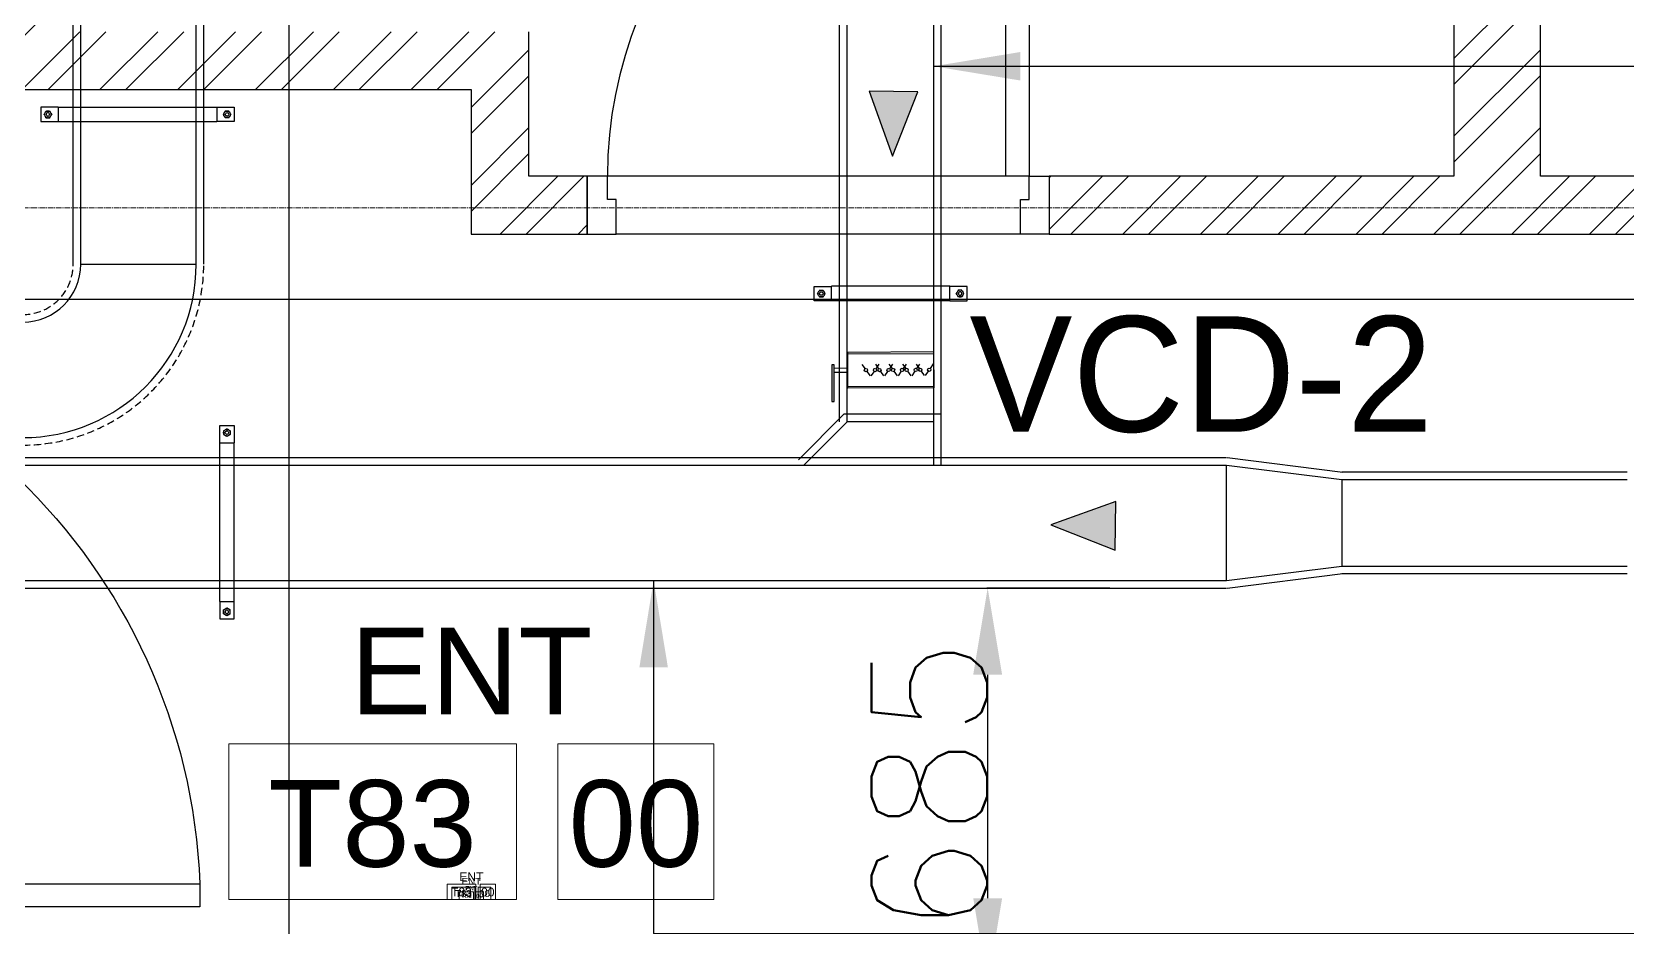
# Model space of a CAD drawing. Header units: millimetres. Extents: x -9226 to 166212, y -13 to 97274.
# Drawn here: x 40588 to 43350, y 57980 to 59530 of the extents above; entities that cross this region are included whole.
import ezdxf
from ezdxf.enums import TextEntityAlignment as Align

# ---------------------------------------------------------------- set-up
doc = ezdxf.new("R2010")
doc.units = ezdxf.units.MM
for name, pattern in [('01-AT-PLA Floor Plans$0$DASHED', [19.05, 12.7, -6.35]), ('23491-A-XR-GRID$0$23288-XR-Unit GRIDS$0$CENTER2', [28.575, 19.05, -3.175, 3.175, -3.175]), ('HIDDEN', [9.525, 6.35, -3.175])]:
    doc.linetypes.add(name, pattern=pattern)
doc.layers.get('0').update_dxf_attribs({"color": 8})
doc.layers.get('Defpoints').update_dxf_attribs({"color": 8})
for name, color, linetype in [('-EAD', 30, 'Continuous'), ('1.INS', 8, 'Continuous'), ('1.support 2', 7, 'Continuous'), ('EAD', 30, 'Continuous'), ('ETA-AC-SUPPORT', 25, 'Continuous'), ('FAD', 3, 'Continuous'), ('IZ-AC-VCD', 4, 'Continuous'), ('VCD SHE', 7, 'Continuous')]:
    doc.layers.add(name, color=color, linetype=linetype)
for name, color, linetype, lineweight in [('1.XREF', 8, 'Continuous', 9), ('23491-A-XR-GRID$0$G-ANNO-GRID', 8, '23491-A-XR-GRID$0$23288-XR-Unit GRIDS$0$CENTER2', 0), ('23491-XR-AR-2ND FLOOR PLAN$0$23491-XR-AR-2ND FLOOR PLAN$0$23491-XR-AR-TYP-FLOOR$0$Zone-6_30May22$0$TYP$0$2B+G+19+R Typical Floor$0$A-DOOR', 8, 'Continuous', 25), ('23491-XR-AR-2ND FLOOR PLAN$0$23491-XR-AR-2ND FLOOR PLAN$0$A-WALL', 8, 'Continuous', 30), ('23491-XR-AR-2ND FLOOR PLAN$0$23491-XR-AR-TYP-FLOOR$0$Zone-6_30May22$0$TYP$0$2B+G+19+R Typical Floor$0$A-DOOR', 8, 'Continuous', 25), ('23491-XR-AR-2ND FLOOR PLAN$0$A-FLOR-IDEN', 8, 'Continuous', 9), ('23491-XR-AR-2ND FLOOR PLAN$0$A-FLOR-IDEN @ 10', 8, 'Continuous', 9), ('23491-XR-AR-2ND FLOOR PLAN$0$A-FLOR-IDEN @ 100', 8, 'Continuous', 9), ('23491-XR-AR-2ND FLOOR PLAN$0$A-FLOR-IDEN @ 5', 8, 'Continuous', 9), ('23491-XR-AR-2ND FLOOR PLAN$0$A-FLOR-IDEN @ 8', 8, 'Continuous', 9), ('23491-XR-AR-2ND FLOOR PLAN$0$A-WALL-PATT', 8, 'Continuous', 5), ('A-ANNO-DIMS', 8, 'Continuous', 9)]:
    doc.layers.add(name, color=color, linetype=linetype, lineweight=lineweight)
doc.styles.add('23491-XR-AR-2ND FLOOR PLAN$0$SDC-TEXT_4_2', font='arial.ttf')
doc.styles.add('ROMANS', font='isocp.shx', dxfattribs={"width": 0.8})
doc.styles.add('SDC-TEXT-ARB', font='sdc-arb.shx', dxfattribs={"height": 0.5})
doc.styles.get("Standard").update_dxf_attribs({"font": 'romans.shx', "height": 200})
doc.dimstyles.new('ISO-25', dxfattribs={"dimtxt": 200, "dimasz": 150, "dimexe": 1.25, "dimexo": 0.625, "dimgap": 1, "dimtad": 1, "dimtoh": 1, "dimdec": 0, "dimrnd": 5, "dimtxsty": 'Standard', "dimcen": 2.5, "dimclrd": 256, "dimclre": 256, "dimclrt": 7, "dimadec": 0, "dimazin": 0, "dimtfac": 1, "dimtdec": 0, "dimtix": 1, "dimtmove": 2, "dimatfit": 3, "dimfxl": 1, "dimarcsym": 1})
doc.dimstyles.new('JSE', dxfattribs={"dimtxt": 50, "dimasz": 150, "dimexe": 0.18, "dimexo": 0.0625, "dimgap": 50, "dimtad": 0, "dimdec": 0, "dimrnd": 5, "dimzin": 0, "dimdsep": 46, "dimtxsty": 'ROMANS', "dimcen": 0.09, "dimclrd": 7, "dimclre": 7, "dimclrt": 7, "dimadec": 0, "dimazin": 0, "dimtfac": 1, "dimtdec": 0, "dimtofl": 0, "dimtmove": 0, "dimatfit": 3, "dimfxl": 1, "dimtolj": 1, "dimtzin": 0, "dimarcsym": 1})

# ---------------------------------------------------------------- blocks, each defined once
blk = doc.blocks.new('*U539')
at = {"layer": '23491-XR-AR-2ND FLOOR PLAN$0$23491-XR-AR-TYP-FLOOR$0$Zone-6_30May22$0$TYP$0$2B+G+19+R Typical Floor$0$A-DOOR', "color": 8}
for p, q in [((1.065, 0), (0.035, 0)), ((1.05, -0.2), (0.05, -0.2))]:
    blk.add_line(p, q, dxfattribs=at)
blk.add_lwpolyline([(0.075, 0), (0.075, 1.0292), (0.035, 1.0292), (0.035, 0)], close=True, dxfattribs=at)
for points in [[(0.035, 0), (0, 0), (0, -0.2), (0.05, -0.2), (0.05, -0.04), (0.035, -0.04), (0.035, 0)], [(1.065, 0), (1.1, 0), (1.1, -0.2), (1.05, -0.2), (1.05, -0.04), (1.065, -0.04), (1.065, 0)]]:
    blk.add_lwpolyline(points, dxfattribs=at)
blk.add_arc((0.035, 0), 1.03, 0, 87.7744, dxfattribs=at)
blk = doc.blocks.new('*U507')
at = {"color": 8, "linetype": 'ByBlock'}
for points in [[(1.3, 0), (-7, 0), (-7, 4.5), (1.3, 4.5)], [(2.5, 0), (7, 0), (7, 4.5), (2.5, 4.5)]]:
    blk.add_lwpolyline(points, close=True, dxfattribs=at)
at = {"color": 8, "linetype": 'ByBlock', "style": '23491-XR-AR-2ND FLOOR PLAN$0$SDC-TEXT_4_2'}
for tag, p in [('ROOM-NAME-2', (0, 9.95)), ('ROOM-NAME-1', (0, 6.6)), ('ROOM-NO.', (-2.85, 2.2)), ('ROOM-FINISH', (4.75, 2.2))]:
    blk.add_attdef(tag, text='', height=2.5, dxfattribs=at).set_placement(p, align=Align.MIDDLE_CENTER)
blk = doc.blocks.new('*U770')
at = {"layer": '23491-XR-AR-2ND FLOOR PLAN$0$A-FLOR-IDEN @ 10', "color": 8}
ref = blk.add_blockref('*U507', (41349.1, 58027.5), dxfattribs=dict(at, xscale=5.999999999999999, yscale=5.999999999999999, zscale=5.999999999999999))
ref.add_attrib('ROOM-NO.', 'T83', dxfattribs={"layer": '0', "color": 0, "linetype": 'ByBlock', "height": 15, "style": '23491-XR-AR-2ND FLOOR PLAN$0$SDC-TEXT_4_2'}).set_placement((41332, 58040.7), align=Align.MIDDLE_CENTER)
ref.add_attrib('ROOM-FINISH', '00', dxfattribs={"layer": '0', "color": 0, "linetype": 'ByBlock', "height": 15, "style": '23491-XR-AR-2ND FLOOR PLAN$0$SDC-TEXT_4_2'}).set_placement((41377.6, 58040.7), align=Align.MIDDLE_CENTER)
ref.add_attrib('ROOM-NAME-1', 'ENT', dxfattribs={"layer": '0', "color": 0, "linetype": 'ByBlock', "height": 15, "style": '23491-XR-AR-2ND FLOOR PLAN$0$SDC-TEXT_4_2'}).set_placement((41349.1, 58067.1), align=Align.MIDDLE_CENTER)
at = {"layer": '23491-XR-AR-2ND FLOOR PLAN$0$A-FLOR-IDEN @ 100', "color": 8}
ref = blk.add_blockref('*U507', (41349.1, 58027.5), dxfattribs=dict(at, xscale=60, yscale=60, zscale=60))
ref.add_attrib('ROOM-NO.', 'T83', dxfattribs={"layer": '0', "color": 0, "linetype": 'ByBlock', "height": 150, "style": '23491-XR-AR-2ND FLOOR PLAN$0$SDC-TEXT_4_2'}).set_placement((41178.1, 58159.5), align=Align.MIDDLE_CENTER)
ref.add_attrib('ROOM-FINISH', '00', dxfattribs={"layer": '0', "color": 0, "linetype": 'ByBlock', "height": 150, "style": '23491-XR-AR-2ND FLOOR PLAN$0$SDC-TEXT_4_2'}).set_placement((41634.1, 58159.5), align=Align.MIDDLE_CENTER)
ref.add_attrib('ROOM-NAME-1', 'ENT', dxfattribs={"layer": '0', "color": 0, "linetype": 'ByBlock', "height": 150, "style": '23491-XR-AR-2ND FLOOR PLAN$0$SDC-TEXT_4_2'}).set_placement((41349.1, 58423.5), align=Align.MIDDLE_CENTER)
at = {"layer": '23491-XR-AR-2ND FLOOR PLAN$0$A-FLOR-IDEN @ 5', "color": 8}
ref = blk.add_blockref('*U507', (41349.1, 58027.5), dxfattribs=dict(at, xscale=3, yscale=3, zscale=3))
ref.add_attrib('ROOM-NO.', 'T83', dxfattribs={"layer": '0', "color": 0, "linetype": 'ByBlock', "height": 7.5, "style": '23491-XR-AR-2ND FLOOR PLAN$0$SDC-TEXT_4_2'}).set_placement((41340.6, 58034.1), align=Align.MIDDLE_CENTER)
ref.add_attrib('ROOM-FINISH', '00', dxfattribs={"layer": '0', "color": 0, "linetype": 'ByBlock', "height": 7.5, "style": '23491-XR-AR-2ND FLOOR PLAN$0$SDC-TEXT_4_2'}).set_placement((41363.4, 58034.1), align=Align.MIDDLE_CENTER)
ref.add_attrib('ROOM-NAME-1', 'ENT', dxfattribs={"layer": '0', "color": 0, "linetype": 'ByBlock', "height": 7.5, "style": '23491-XR-AR-2ND FLOOR PLAN$0$SDC-TEXT_4_2'}).set_placement((41349.1, 58047.3), align=Align.MIDDLE_CENTER)
at = {"layer": '23491-XR-AR-2ND FLOOR PLAN$0$A-FLOR-IDEN @ 8', "color": 8}
ref = blk.add_blockref('*U507', (41349.1, 58027.5), dxfattribs=dict(at, xscale=4.8, yscale=4.8, zscale=4.8))
ref.add_attrib('ROOM-NO.', 'T83', dxfattribs={"layer": '0', "color": 0, "linetype": 'ByBlock', "height": 12, "style": '23491-XR-AR-2ND FLOOR PLAN$0$SDC-TEXT_4_2'}).set_placement((41335.5, 58038), align=Align.MIDDLE_CENTER)
ref.add_attrib('ROOM-FINISH', '00', dxfattribs={"layer": '0', "color": 0, "linetype": 'ByBlock', "height": 12, "style": '23491-XR-AR-2ND FLOOR PLAN$0$SDC-TEXT_4_2'}).set_placement((41371.9, 58038), align=Align.MIDDLE_CENTER)
ref.add_attrib('ROOM-NAME-1', 'ENT', dxfattribs={"layer": '0', "color": 0, "linetype": 'ByBlock', "height": 12, "style": '23491-XR-AR-2ND FLOOR PLAN$0$SDC-TEXT_4_2'}).set_placement((41349.1, 58059.2), align=Align.MIDDLE_CENTER)
blk = doc.blocks.new('*U505')
at = {"layer": '23491-XR-AR-2ND FLOOR PLAN$0$23491-XR-AR-2ND FLOOR PLAN$0$23491-XR-AR-TYP-FLOOR$0$Zone-6_30May22$0$TYP$0$2B+G+19+R Typical Floor$0$A-DOOR', "color": 8}
for p, q in [((0.765, 0), (0.035, 0)), ((0.75, -0.1), (0.05, -0.1))]:
    blk.add_line(p, q, dxfattribs=at)
blk.add_lwpolyline([(0.725, 0), (0.725, 0.7289), (0.765, 0.7289), (0.765, 0)], close=True, dxfattribs=at)
for points in [[(0.035, 0), (0, 0), (0, -0.1), (0.05, -0.1), (0.05, -0.04), (0.035, -0.04), (0.035, 0)], [(0.765, 0), (0.8, 0), (0.8, -0.1), (0.75, -0.1), (0.75, -0.04), (0.765, -0.04), (0.765, 0)]]:
    blk.add_lwpolyline(points, dxfattribs=at)
blk.add_arc((0.765, 0), 0.73, 93.1411, 180, dxfattribs=at)
blk = doc.blocks.new('23491-XR-AR-2ND FLOOR PLAN')
at = {"layer": '23491-XR-AR-2ND FLOOR PLAN$0$A-WALL-PATT'}
h = blk.add_hatch(dxfattribs=at)
h.set_pattern_fill('ANSI32', color=8, scale=10)
h.paths.add_polyline_path([(40650, 63730), (40650, 63079.4), (44475, 63080), (47200, 63080), (47200, 63280), (42400, 63280), (42400, 65080), (43000, 65080), (41550, 65080), (41550, 64980), (42250, 64980), (42250, 63280), (40750, 63280), (40750, 63830), (39800, 63830), (39800, 64980), (40750, 64980), (40750, 65080), (39850, 65080), (39850, 65180), (39650, 65180), (39650, 59080), (39849.9, 59080), (39850, 59430), (41348.6, 59430), (41348.6, 59180), (41549.7, 59180), (41549.7, 59280), (41448.6, 59280), (41448.6, 59530), (39750, 59530.1), (39750, 60930), (39800, 61080), (39800, 62130), (39750, 62230), (39750, 63730)])
h = blk.add_hatch(dxfattribs=at)
h.set_pattern_fill('ANSI32', color=8, scale=10)
h.paths.add_polyline_path([(40523.7, 59530.1), (40523.7, 60880.1), (39750, 60880), (39750, 60980), (40600, 60980), (40700, 60980), (41700, 60980), (41700, 61680), (41799.7, 61680), (41800.3, 60981.2), (43200, 60982.4), (43200, 59280), (43600, 59280), (43600, 59180), (42349.7, 59180), (42349.7, 59280), (43050, 59280), (43051.1, 60880), (40623.7, 60880), (40623.7, 59530.1)])
at = {"layer": '23491-XR-AR-2ND FLOOR PLAN$0$23491-XR-AR-2ND FLOOR PLAN$0$A-WALL', "color": 8}
for p, q in [((43200, 59280), (43200, 60280)), ((43050, 60180), (43050, 59280)), ((41448.6, 59280), (41448.6, 59530)), ((39850, 59430), (41348.6, 59430)), ((41348.6, 59430), (41348.6, 59180)), ((41549.7, 59280), (41448.6, 59280)), ((41549.7, 59180), (41549.7, 59280)), ((43050, 59280), (42349.7, 59280)), ((42349.7, 59280), (42349.7, 59180)), ((43600, 59280), (43200, 59280)), ((41348.6, 59180), (41549.7, 59180)), ((42349.7, 59180), (43600, 59180))]:
    blk.add_line(p, q, dxfattribs=at)
at = {"layer": '23491-XR-AR-2ND FLOOR PLAN$0$23491-XR-AR-2ND FLOOR PLAN$0$23491-XR-AR-TYP-FLOOR$0$Zone-6_30May22$0$TYP$0$2B+G+19+R Typical Floor$0$A-DOOR', "color": 8, "xscale": 1000.000000000003, "yscale": 1000.000000000003, "zscale": 1000.000000000003}
blk.add_blockref('*U505', (41549.7, 59280), dxfattribs=at)
at = {"layer": '23491-XR-AR-2ND FLOOR PLAN$0$23491-XR-AR-TYP-FLOOR$0$Zone-6_30May22$0$TYP$0$2B+G+19+R Typical Floor$0$A-DOOR', "color": 8, "xscale": -1000.000000000001, "yscale": 1000.000000000001, "zscale": 1000.000000000001, "rotation": 270}
blk.add_blockref('*U539', (39849.9, 57980), dxfattribs=at)
at = {"layer": '23491-XR-AR-2ND FLOOR PLAN$0$A-FLOR-IDEN'}
blk.add_blockref('*U770', (0, 0), dxfattribs=at)
blk = doc.blocks.new('23491-A-XR-GRID')
at = {"layer": '23491-A-XR-GRID$0$G-ANNO-GRID', "color": 8, "ltscale": 0.5}
blk.add_line((-8075.9, 59225.3, 0), (56827.8, 59225.3, 0), dxfattribs=at)
blk = doc.blocks.new('XREF')
at = {"layer": 'A-ANNO-DIMS', "color": 8}
blk.add_blockref('23491-XR-AR-2ND FLOOR PLAN', (0, 0), dxfattribs=at)
blk.add_blockref('23491-A-XR-GRID', (0, 0))
blk = doc.blocks.new('*U545')
at = {"layer": 'IZ-AC-VCD', "color": 5, "extrusion": (0, 0, -1)}
for p, q in [((41.5, 367.5), (41.5, 316.7)), ((58.5, 316.7), (58.5, 367.5))]:
    blk.add_line(p, q, dxfattribs=at)
at = {"layer": 'IZ-AC-VCD', "color": 5}
for p, q in [((-10, 316.7), (-10, 0)), ((110, 316.7), (110, 0))]:
    blk.add_line(p, q, dxfattribs=at)
for points in [[(29.2, 375.9), (165.1, 375.9), (165.1, 367.5), (29.2, 367.5)], [(-16.7, 0), (116.7, 0), (116.7, 316.7), (-16.7, 316.7)]]:
    blk.add_lwpolyline(points, close=True, dxfattribs=at)
at = {"layer": 'IZ-AC-VCD', "color": 7, "extrusion": (0, 0, -1)}
for points in [[(-28.6, 264.9), (-45.1, 253.4)], [(-54.9, 246.6), (-71.4, 235.1)], [(-28.6, 214.9), (-45.1, 203.4)], [(-28.6, 201.8), (-45.1, 213.2)], [(-54.9, 220.1), (-71.4, 231.5)], [(-54.9, 196.6), (-71.4, 185.1)], [(-54.9, 170.1), (-71.4, 181.5)], [(-28.6, 164.9), (-45.1, 153.4)], [(-28.6, 151.8), (-45.1, 163.2)], [(-54.9, 146.6), (-71.4, 135.1)], [(-54.9, 120.1), (-71.4, 131.5)], [(-28.6, 114.9), (-45.1, 103.4)], [(-28.6, 101.8), (-45.1, 113.2)], [(-28.6, 64.9), (-45.1, 53.4)], [(-28.6, 51.8), (-45.1, 63.2)], [(-54.9, 96.6), (-71.4, 85.1)], [(-54.9, 70.1), (-71.4, 81.5)], [(-28.6, 1.8), (-45.1, 13.2)], [(-54.9, 46.6), (-71.4, 35.1)], [(-54.9, 20.1), (-71.4, 31.5)]]:
    blk.add_lwpolyline(points, dxfattribs=at)
for centre in [(-50, 250), (-50, 216.7), (-50, 200), (-50, 166.7), (-50, 150), (-50, 116.7), (-50, 100), (-50, 66.7), (-50, 50), (-50, 16.7)]:
    blk.add_circle(centre, 6, dxfattribs=at)
blk = doc.blocks.new('HVAC-VOL-SPD-S01-M-01-0400 R-01$0$HVAC-VOL-SPD-S01-M-01-0400 R-01$0$A$C2F9C6816')
blk.add_hatch(color=256).paths.add_polyline_path([(-198.8, -78.6), (-398.8, -153.6), (-198.8, -228.6)])
for p, q in [((-198.8, -78.6), (-398.8, -153.6)), ((-198.8, -228.6), (-198.8, -78.6)), ((-398.8, -153.6), (-198.8, -228.6))]:
    blk.add_line(p, q)
blk = doc.blocks.new('t')
at = {"layer": 'ETA-AC-SUPPORT', "color": 7, "linetype": 'HIDDEN', "ltscale": 0.3, "extrusion": (2.40653e-07, 5.25136e-08, 1)}
for p, q in [((4429.3, -9484.4, 0), (4379.3, -9484.4, 0)), ((4392.9, -9513, 0), (4404.3, -9506.4, 0)), ((4392.9, -9526.2, 0), (4392.9, -9513, 0)), ((4392.9, -9526.2, 0), (4404.3, -9532.9, 0)), ((4415.8, -9513, 0), (4404.3, -9506.4, 0)), ((4415.8, -9526.2, 0), (4404.3, -9532.9, 0)), ((4415.8, -9526.2, 0), (4415.8, -9513, 0))]:
    blk.add_line(p, q, dxfattribs=at)
at = {"layer": 'ETA-AC-SUPPORT', "color": 7, "linetype": 'Continuous', "ltscale": 0.3, "extrusion": (2.40653e-07, 5.25136e-08, 1), "elevation": 0}
blk.add_lwpolyline([(4429.3, -9484.4), (4429.3, -9543.9), (4379.3, -9543.9), (4379.3, -9484.4)], dxfattribs=at)
at = {"layer": 'ETA-AC-SUPPORT', "color": 7, "linetype": 'HIDDEN', "ltscale": 0.3, "extrusion": (2.40653e-07, 5.25136e-08, 1)}
for radius in [11.5, 6]:
    blk.add_circle((4404.3, -9519.6, 0), radius, dxfattribs=at)
blk = doc.blocks.new('*U549')
at = {"layer": 'ETA-AC-SUPPORT', "color": 7, "linetype": 'Continuous', "ltscale": 0.3, "extrusion": (2.40653e-07, 5.25136e-08, 1)}
for p, q in [((4404.3, -9239.6, 0), (4404.3, -9514.1, 0)), ((4429.3, -9239.6, 0), (4429.3, -9514.1, 0))]:
    blk.add_line(p, q, dxfattribs=at)
at = {"color": 7, "linetype": 'Continuous', "xscale": -0.5, "yscale": 0.5, "zscale": 0.5, "rotation": 180}
blk.add_blockref('t', (2214.7, -13981.8, 0), dxfattribs=at)
at = {"color": 7, "linetype": 'Continuous', "xscale": 0.5, "yscale": 0.5, "zscale": 0.5}
blk.add_blockref('t', (2214.7, -4771.9, 0), dxfattribs=at)
blk = doc.blocks.new('*U553')
at = {"layer": 'ETA-AC-SUPPORT', "color": 7, "linetype": 'Continuous', "ltscale": 0.3, "extrusion": (2.40653e-07, 5.25136e-08, 1)}
for p, q in [((4404.3, -9309.5, 0), (4404.3, -9514.1, 0)), ((4429.3, -9309.5, 0), (4429.3, -9514.1, 0))]:
    blk.add_line(p, q, dxfattribs=at)
at = {"color": 7, "linetype": 'Continuous', "xscale": -0.5, "yscale": 0.5, "zscale": 0.5, "rotation": 180}
blk.add_blockref('t', (2214.7, -14051.7, 0), dxfattribs=at)
at = {"color": 7, "linetype": 'Continuous', "xscale": 0.5, "yscale": 0.5, "zscale": 0.5}
blk.add_blockref('t', (2214.7, -4771.9, 0), dxfattribs=at)
blk = doc.blocks.new('*D474')
at = {"layer": 'Defpoints', "color": 0, "transparency": 16777216}
for p in [(42243, 58567), (42455.1, 58567, 0), (42455.1, 57880)]:
    blk.add_point(p, dxfattribs=at)
at = {"layer": 'VCD SHE', "lineweight": -2, "transparency": 16777216}
for p, q in [((42454.4, 58567), (42241.7, 58567)), ((42243, 58030), (42243, 58417)), ((42454.4, 57880), (42241.7, 57880))]:
    blk.add_line(p, q, dxfattribs=at)
at = {"layer": 'VCD SHE', "transparency": 16777216}
for points in [[(42218, 58417), (42268, 58417), (42243, 58567)], [(42218, 58030), (42268, 58030), (42243, 57880)]]:
    blk.add_solid(points, dxfattribs=at)
at = {"layer": 'VCD SHE', "color": 7, "transparency": 16777216, "insert": (42142, 58223.5), "char_height": 200, "attachment_point": 5, "rotation": 90}
blk.add_mtext('685', dxfattribs=at)

msp = doc.modelspace()

# ---------------------------------------------------------------- block references
at = {"layer": '1.XREF'}
msp.add_blockref('XREF', (0, 0), dxfattribs=at)

# ---------------------------------------------------------------- next in the draw order: linework, layer by layer
at = {"layer": '1.INS'}
for points, elevation in [([(40659.8, 59127.6), (40659.8, 60542)], -0.2), ([(40885.8, 59127.6), (40885.8, 60542)], -0.2), ([(41986.5, 58855), (41986.5, 60235.1)], 0), ([(42162.5, 58780), (42162.5, 60235.1)], 0), ([(42162.5, 58780), (42162.5, 58868), (41994.1, 58868), (41915.3, 58789.2)], 0), ([(38933.2, 58793), (42656.2, 58793)], 0), ([(42657.8, 58792.9), (42857.8, 58767.9)], 0), ([(42856.2, 58768), (43350, 58768)], 0), ([(42657.8, 58567.1), (42857.8, 58592.1)], 0), ([(42856.2, 58592), (43350, 58592)], 0), ([(39008.2, 58567), (42656.2, 58567)], 0)]:
    msp.add_lwpolyline(points, dxfattribs=dict(at, elevation=elevation))
at = {"layer": '1.INS', "linetype": '01-AT-PLA Floor Plans$0$DASHED', "extrusion": (4.67268e-06, 0.000521864, 1)}
for radius in [87, 313]:
    msp.add_arc((40572.8, 59127.6, 30.9), radius, 270, 0, dxfattribs=at)
at = {"layer": 'EAD', "elevation": 0}
for points in [[(41999.5, 58855), (41999.5, 60235.1)], [(42149.5, 58780), (42149.5, 60235.1)], [(42149.5, 58780), (42149.5, 58855), (41999.5, 58855), (41924.5, 58780)], [(38933.2, 58780), (42656.2, 58780)], [(42656.2, 58580), (42656.2, 58780)], [(42656.2, 58780), (42856.2, 58755)], [(42856.2, 58755), (42856.2, 58605)], [(42856.2, 58755), (43350, 58755)], [(42656.2, 58580), (42856.2, 58605)], [(42856.2, 58605), (43350, 58605)], [(39008.2, 58580), (42656.2, 58580)]]:
    msp.add_lwpolyline(points, dxfattribs=at)
at = {"layer": 'FAD', "extrusion": (4.67268e-06, 0.000521864, 1)}
msp.add_line((40672.8, 59127.6, -0.2), (40872.8, 59127.6, -0.2), dxfattribs=at)
at = {"layer": 'FAD', "elevation": -0.2}
for points in [[(40672.8, 59127.6), (40672.8, 60542)], [(40872.8, 59127.6), (40872.8, 60542)]]:
    msp.add_lwpolyline(points, dxfattribs=at)
at = {"layer": 'FAD', "extrusion": (4.67268e-06, 0.000521864, 1)}
for radius in [100, 300]:
    msp.add_arc((40572.8, 59127.6, 30.9), radius, 270, 0, dxfattribs=at)

# ---------------------------------------------------------------- next in the draw order: block references
at = {"layer": '-EAD', "extrusion": (-6.16134e-06, -3.46539e-05, 1), "xscale": 0.5613210269334025, "yscale": 0.5613210269334025, "zscale": 0.5613210269334025, "rotation": 89.10749125398034}
msp.add_blockref('HVAC-VOL-SPD-S01-M-01-0400 R-01$0$HVAC-VOL-SPD-S01-M-01-0400 R-01$0$A$C2F9C6816', (41995.6, 59539.8, -5.3), dxfattribs=at)
at = {"layer": '-EAD', "extrusion": (-3.46539e-05, 6.16134e-06, 1), "xscale": 0.5613210269334018, "yscale": 0.5613210269334018, "zscale": 0.5613210269334018, "rotation": 359.1074912662139}
msp.add_blockref('HVAC-VOL-SPD-S01-M-01-0400 R-01$0$HVAC-VOL-SPD-S01-M-01-0400 R-01$0$A$C2F9C6816', (44193.5, 58471.7, 46640456.9), dxfattribs=at)
at = {"layer": '1.support 2', "linetype": 'ByBlock', "extrusion": (-3.5195e-05, -4.02055e-07, 1), "xscale": 1.001591528757322, "yscale": 1.001591528757322, "zscale": 1.001591528757322, "rotation": 89.99999999918921}
msp.add_blockref('*U549', (31379.3, 54963.3, -1.5), dxfattribs=at)
at = {"layer": '1.support 2', "linetype": 'ByBlock', "extrusion": (3.5195e-05, 4.02055e-07, 1), "xscale": 1.001591528757322, "yscale": 1.001591528757322, "zscale": 1.001591528757322, "rotation": 269.9999999991892}
msp.add_blockref('*U553', (51501.9, 63500.8, 1.6), dxfattribs=at)
at = {"layer": '1.support 2', "linetype": 'ByBlock', "extrusion": (4.02055e-07, -3.5195e-05, 1), "xscale": 1.001591528757322, "yscale": 1.001591528757322, "zscale": 1.001591528757322, "rotation": 180}
msp.add_blockref('*U549', (45349.8, 49289.2, -2.1), dxfattribs=at)
at = {"layer": 'IZ-AC-VCD', "extrusion": (-1.73953e-07, -0.000551811, 1), "xscale": -0.4695684231146185, "yscale": 0.4695684231146189, "zscale": 0.4695684231146177, "rotation": 90.32724824288654}
msp.add_blockref('*U545', (42149.5, 58968.5, -32.5), dxfattribs=at)

# ---------------------------------------------------------------- next in the draw order: texts
at = {"layer": 'VCD SHE', "style": 'SDC-TEXT-ARB'}
msp.add_text('VCD-2', height=200, dxfattribs=at).set_placement((42211.4, 58837.7, -0.2))

# ---------------------------------------------------------------- next in the draw order: dimensions: what is measured, and where the dimension line sits
at = {"layer": 'VCD SHE'}
dim = msp.add_linear_dim(base=(42243, 58567), p1=(42455.1, 57880), p2=(42455.1, 58567, 0), angle=90, dimstyle='ISO-25', dxfattribs=at)
dim.commit()
dim.dimension.update_dxf_attribs({"geometry": '*D474', "text_midpoint": (42142, 58223.5)})

# ---------------------------------------------------------------- next in the draw order: leaders
at = {"layer": '1.INS'}
for points in [[(41033.3, 60229.8), (41033.3, 57539.5), (45347.6, 57539.5)], [(38933.2, 59067.3, 0.3), (55000, 59067.3, 0.3)], [(41664.7, 58580, 0), (41664.7, 57969.1, 0), (50600, 57969.1, 0)]]:
    msp.add_leader(points, dimstyle='JSE', override={"dimgap": 50, "dimtad": 0}, dxfattribs=at)
at = {"layer": 'FAD'}
for points in [[(42149.5, 59470.5, 0), (45303.2, 59470.5, 0)], [(39308.4, 58814.6), (39308.4, 55740.5), (50600, 55740.5)]]:
    msp.add_leader(points, dimstyle='JSE', override={"dimgap": 50, "dimtad": 0}, dxfattribs=at)

doc.saveas('drawing.dxf')
